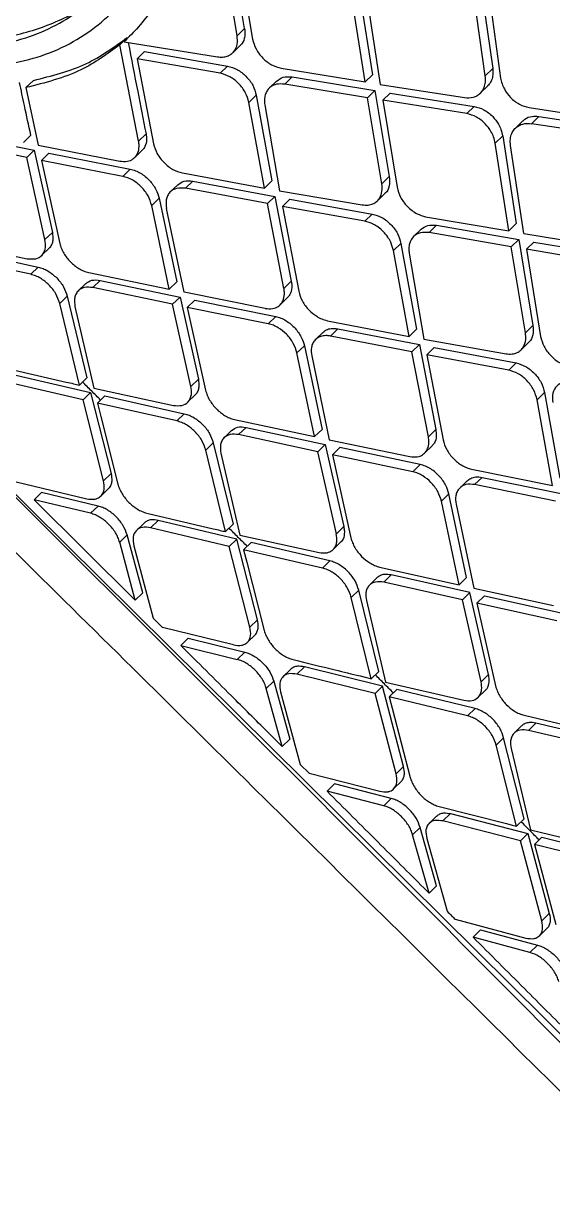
# Model space of a CAD drawing. Extents: x 525 to 613, y 487 to 635.
# Drawn here: x 600.233 to 601.145, y 577.558 to 579.574 of the extents above; entities that cross this region are included whole.
import ezdxf

# ---------------------------------------------------------------- set-up
doc = ezdxf.new("R2010")
doc.units = 0
doc.header["$MEASUREMENT"] = 0
doc.layers.add('1', color=4, linetype='Continuous')
doc.layers.add('STD TEST', color=3, linetype='Continuous')

# ---------------------------------------------------------------- blocks, each defined once
blk = doc.blocks.new('2023 VANGUARD')
at = {"layer": '1', "color": 3, "linetype": 'Continuous', "lineweight": 25}
for p, q in [((31.6416, -13.1381), (31.6166, -12.9902)), ((31.643, -12.9943), (31.668, -13.1439)), ((32.0604, -13.0416), (32.082, -13.1945)), ((31.851, -13.0545), (31.8747, -13.2053)), ((32.0692, -13.2071), (32.0476, -13.0542)), ((32.0743, -13.0579), (32.0957, -13.2111)), ((31.8619, -13.2178), (31.8382, -13.067)), ((31.8647, -13.071), (31.8882, -13.2221)), ((31.4394, -13.1536), (31.4522, -13.1411)), ((31.6416, -13.1381), (31.6543, -13.1257)), ((32.9196, -15.5734), (30.4812, -13.1583)), ((31.4717, -13.3197), (31.4394, -13.1536)), ((31.4469, -13.1485), (31.6076, -13.1746)), ((31.6339, -13.1675), (31.6467, -13.155)), ((31.4691, -13.1781), (31.4819, -13.1656)), ((31.4691, -13.1781), (31.4974, -13.3244)), ((31.6122, -13.2029), (31.4691, -13.1781)), ((31.4819, -13.1656), (31.625, -13.1904)), ((31.6122, -13.2029), (31.6249, -13.1904)), ((31.7175, -13.1943), (31.8619, -13.2178)), ((32.082, -13.1945), (32.0692, -13.2071)), ((31.2775, -13.2276), (31.2902, -13.2151)), ((31.7093, -13.2164), (31.6967, -13.2287)), ((31.7235, -13.2216), (31.7363, -13.2091)), ((31.8663, -13.2451), (31.7235, -13.2216)), ((31.7363, -13.2091), (31.8791, -13.2326)), ((31.8619, -13.2178), (31.8747, -13.2053)), ((31.8882, -13.2221), (32.0332, -13.2449)), ((31.2775, -13.2276), (31.2985, -13.327)), ((31.6745, -13.2408), (31.6618, -13.2532)), ((31.6745, -13.2408), (31.7015, -13.3884)), ((31.8663, -13.2451), (31.8791, -13.2327)), ((31.8791, -13.2326), (31.9037, -13.3809)), ((31.9053, -13.2369), (31.8926, -13.2494)), ((31.9053, -13.2369), (32.0502, -13.26)), ((32.0606, -13.2373), (32.0735, -13.2247)), ((31.6888, -13.4009), (31.6618, -13.2532)), ((31.6891, -13.2575), (31.7146, -13.4056)), ((31.891, -13.3934), (31.8663, -13.2451)), ((32.0374, -13.2725), (31.8926, -13.2494)), ((31.8926, -13.2494), (31.9172, -13.3993)), ((32.0374, -13.2725), (32.0502, -13.26)), ((32.1446, -13.2621), (32.2906, -13.2841)), ((32.1486, -13.2898), (32.1614, -13.2773)), ((32.1614, -13.2773), (32.3071, -13.2995)), ((32.1339, -13.285), (32.1211, -13.2975)), ((32.2943, -13.312), (32.1486, -13.2898)), ((31.2787, -13.3481), (31.1405, -13.32)), ((31.1533, -13.3075), (31.2915, -13.3355)), ((31.273, -13.322), (31.2858, -13.3095)), ((31.4844, -13.3072), (31.4717, -13.3197)), ((32.0864, -13.3234), (32.0992, -13.3109)), ((32.1098, -13.4746), (32.0864, -13.3234)), ((32.0992, -13.3109), (32.1225, -13.4621)), ((31.2915, -13.3355), (31.2787, -13.3481)), ((31.2915, -13.3355), (31.323, -13.4771)), ((31.2985, -13.327), (31.439, -13.3543)), ((31.3041, -13.3531), (31.3169, -13.3406)), ((31.3169, -13.3406), (31.4572, -13.3681)), ((31.465, -13.348), (31.4778, -13.3355)), ((32.1358, -13.479), (32.1127, -13.3276)), ((31.3102, -13.4896), (31.2787, -13.3481)), ((31.3041, -13.3531), (31.3357, -13.4962)), ((31.4444, -13.3806), (31.3041, -13.3531)), ((31.4444, -13.3806), (31.4572, -13.3681)), ((31.5471, -13.3747), (31.6888, -13.4009)), ((31.891, -13.3934), (31.9037, -13.3809)), ((31.539, -13.3951), (31.5263, -13.4075)), ((31.5523, -13.4012), (31.5651, -13.3887)), ((31.6938, -13.4276), (31.5523, -13.4012)), ((31.5651, -13.3887), (31.7066, -13.4151)), ((31.6888, -13.4009), (31.7015, -13.3884)), ((31.4942, -13.4308), (31.507, -13.4183)), ((31.507, -13.4183), (31.5374, -13.5626)), ((31.6938, -13.4276), (31.7065, -13.4151)), ((31.7066, -13.4151), (31.7349, -13.5614)), ((31.7146, -13.4056), (31.8571, -13.4296)), ((31.7196, -13.4323), (31.7323, -13.4198)), ((31.7323, -13.4198), (31.8745, -13.4455)), ((31.8833, -13.4228), (31.8961, -13.4102)), ((31.5246, -13.5751), (31.4942, -13.4308)), ((31.5499, -13.5802), (31.5197, -13.4358)), ((31.7221, -13.5739), (31.6938, -13.4276)), ((31.8618, -13.458), (31.7196, -13.4323)), ((31.7196, -13.4323), (31.7477, -13.5788)), ((31.8618, -13.458), (31.8745, -13.4455)), ((31.9664, -13.4501), (32.1098, -13.4746)), ((31.9723, -13.4775), (31.9851, -13.465)), ((31.9851, -13.465), (32.1269, -13.4895)), ((32.1098, -13.4746), (32.1225, -13.4621)), ((31.3102, -13.4896), (31.323, -13.4771)), ((31.9585, -13.4719), (31.9457, -13.4844)), ((32.1141, -13.502), (31.9723, -13.4775)), ((32.1358, -13.479), (32.2798, -13.5029)), ((31.1419, -13.4938), (31.2798, -13.5225)), ((31.3045, -13.517), (31.3173, -13.5045)), ((31.911, -13.5087), (31.9237, -13.4962)), ((31.9238, -13.4962), (31.9506, -13.6439)), ((32.1141, -13.502), (32.1269, -13.4895)), ((32.1386, -13.6504), (32.1141, -13.502)), ((32.1269, -13.4895), (32.1513, -13.6379)), ((32.1402, -13.5064), (32.1529, -13.4939)), ((32.1529, -13.4939), (32.2967, -13.518)), ((31.2857, -13.5495), (31.1481, -13.5193)), ((31.161, -13.5068), (31.2985, -13.537)), ((31.9378, -13.6565), (31.911, -13.5087)), ((31.9381, -13.5131), (31.9635, -13.6613)), ((32.1402, -13.5064), (32.1646, -13.6565)), ((32.2839, -13.5305), (32.1402, -13.5064)), ((31.2857, -13.5495), (31.2985, -13.537)), ((31.3804, -13.5654), (31.3677, -13.5779)), ((31.3856, -13.5463), (31.5246, -13.5751)), ((31.3928, -13.5724), (31.4056, -13.5599)), ((31.4056, -13.5599), (31.5431, -13.5886)), ((31.5246, -13.5751), (31.5374, -13.5626)), ((31.7349, -13.5614), (31.7221, -13.5739)), ((31.5303, -13.6012), (31.3928, -13.5724)), ((31.6897, -13.6083), (31.5499, -13.5802)), ((31.3485, -13.587), (31.3357, -13.5995)), ((31.3696, -13.7404), (31.3357, -13.5995)), ((31.3485, -13.587), (31.3825, -13.7278)), ((31.362, -13.6049), (31.3945, -13.746)), ((31.5303, -13.6012), (31.5431, -13.5886)), ((31.5619, -13.7427), (31.5303, -13.6012)), ((31.5431, -13.5886), (31.5747, -13.7301)), ((31.5556, -13.6064), (31.5684, -13.5938)), ((31.5684, -13.5938), (31.7079, -13.6221)), ((31.7155, -13.6022), (31.7283, -13.5897)), ((31.6951, -13.6346), (31.5556, -13.6064)), ((31.5556, -13.6064), (31.5872, -13.7494)), ((31.6951, -13.6346), (31.7079, -13.6221)), ((31.7971, -13.6294), (31.9378, -13.6565)), ((31.8023, -13.6559), (31.8151, -13.6434)), ((31.8151, -13.6434), (31.9556, -13.6707)), ((31.9378, -13.6565), (31.9506, -13.6439)), ((32.1386, -13.6504), (32.1513, -13.6379)), ((31.7892, -13.6495), (31.7765, -13.662)), ((31.9428, -13.6832), (31.8023, -13.6559)), ((31.9635, -13.6613), (32.105, -13.6864)), ((31.7446, -13.6851), (31.7574, -13.6726)), ((31.7751, -13.8293), (31.7446, -13.6851)), ((31.7574, -13.6726), (31.7879, -13.8168)), ((31.9428, -13.6832), (31.9556, -13.6707)), ((31.9711, -13.8295), (31.9428, -13.6832)), ((31.9556, -13.6707), (31.9839, -13.817)), ((31.9684, -13.6881), (31.9812, -13.6756)), ((31.9812, -13.6756), (32.1224, -13.7022)), ((32.1309, -13.6797), (32.1438, -13.6671)), ((31.77, -13.6902), (31.8002, -13.8347)), ((31.9684, -13.6881), (31.9965, -13.8347)), ((32.1096, -13.7147), (31.9684, -13.6881)), ((32.1096, -13.7147), (32.1223, -13.7023)), ((31.2332, -13.709), (31.3469, -13.7352)), ((31.2525, -13.7217), (31.3888, -13.7532)), ((31.3759, -13.7658), (31.2397, -13.7343)), ((31.3696, -13.7404), (31.3825, -13.7278)), ((31.3945, -13.746), (31.5316, -13.7754)), ((31.5619, -13.7427), (31.5747, -13.7301)), ((31.3759, -13.7658), (31.3888, -13.7532)), ((31.4113, -13.9053), (31.3759, -13.7658)), ((31.3888, -13.7532), (31.4241, -13.8927)), ((31.4007, -13.7715), (31.4136, -13.7589)), ((31.4136, -13.7589), (31.5504, -13.7898)), ((31.5562, -13.77), (31.569, -13.7575)), ((32.1712, -13.7533), (32.1585, -13.7658)), ((32.1853, -13.9136), (32.1585, -13.7658)), ((32.1712, -13.7533), (32.198, -13.9011)), ((31.4007, -13.7715), (31.4064, -13.7944)), ((31.5376, -13.8023), (31.4007, -13.7715)), ((31.4064, -13.7944), (31.4359, -13.9111)), ((31.5376, -13.8023), (31.5504, -13.7898)), ((31.6369, -13.7997), (31.7751, -13.8293)), ((31.6319, -13.8187), (31.6191, -13.8311)), ((31.6441, -13.8258), (31.6569, -13.8133)), ((31.7807, -13.8554), (31.6441, -13.8258)), ((31.6569, -13.8133), (31.7935, -13.8429)), ((31.7751, -13.8293), (31.7879, -13.8168)), ((31.9839, -13.817), (31.9711, -13.8295)), ((31.5874, -13.8525), (31.6002, -13.84)), ((31.6002, -13.84), (31.6344, -13.9805)), ((31.7807, -13.8554), (31.7935, -13.8429)), ((31.7935, -13.8429), (31.8253, -13.9842)), ((31.8002, -13.8347), (31.939, -13.8636)), ((31.8058, -13.8608), (31.8186, -13.8482)), ((31.9572, -13.8774), (31.8186, -13.8482)), ((31.9646, -13.8577), (31.9774, -13.8452)), ((31.6216, -13.9931), (31.5874, -13.8525)), ((31.6135, -13.858), (31.6463, -13.9989)), ((31.8125, -13.9967), (31.7807, -13.8554)), ((31.8058, -13.8608), (31.8377, -14.0037)), ((31.9444, -13.89), (31.8058, -13.8608)), ((31.9444, -13.89), (31.9572, -13.8775)), ((32.0456, -13.8855), (32.1853, -13.9136)), ((31.2604, -13.9071), (31.3822, -13.9364)), ((31.4113, -13.9053), (31.4241, -13.8927)), ((32.038, -13.9054), (32.0252, -13.9179)), ((32.0508, -13.912), (32.0636, -13.8995)), ((32.0636, -13.8995), (32.203, -13.9278)), ((31.2916, -13.938), (31.3045, -13.9254)), ((31.4018, -13.9489), (31.3045, -13.9254)), ((31.4065, -13.9318), (31.4194, -13.9192)), ((32.0064, -13.9282), (31.9936, -13.9407)), ((32.0371, -14.0722), (32.0064, -13.9282)), ((32.1903, -13.9404), (32.0508, -13.912)), ((31.2916, -13.938), (31.4658, -14.1111)), ((31.3889, -13.9615), (31.2916, -13.938)), ((31.3889, -13.9615), (31.4018, -13.9489)), ((32.0243, -14.0848), (31.9936, -13.9407)), ((32.0188, -13.946), (32.0492, -14.0903)), ((31.4859, -13.9611), (31.6004, -13.9881)), ((31.481, -13.9783), (31.4681, -13.9909)), ((31.4924, -13.9863), (31.5053, -13.9737)), ((31.6279, -14.0185), (31.4924, -13.9863)), ((31.6408, -14.0059), (31.5053, -13.9737)), ((31.6216, -13.9931), (31.6344, -13.9805)), ((31.8125, -13.9967), (31.8253, -13.9842)), ((31.439, -14.0114), (31.4519, -13.9987)), ((31.4787, -14.0985), (31.4519, -13.9987)), ((31.6279, -14.0185), (31.6408, -14.0059)), ((31.6765, -14.145), (31.6408, -14.0059)), ((31.6463, -13.9989), (31.7826, -14.0291)), ((31.4658, -14.1111), (31.439, -14.0114)), ((31.4635, -14.0173), (31.497, -14.1422)), ((31.6636, -14.1576), (31.6279, -14.0185)), ((31.6526, -14.0243), (31.6655, -14.0117)), ((31.6526, -14.0243), (31.658, -14.0458)), ((31.7886, -14.056), (31.6526, -14.0243)), ((31.8014, -14.0435), (31.6655, -14.0117)), ((31.8069, -14.024), (31.8198, -14.0114)), ((31.658, -14.0458), (31.6881, -14.1636)), ((31.7886, -14.056), (31.8014, -14.0435)), ((31.8871, -14.0542), (32.0243, -14.0848)), ((31.8944, -14.0803), (31.9072, -14.0677)), ((32.0428, -14.0983), (31.9072, -14.0677)), ((31.8824, -14.0728), (31.8696, -14.0854)), ((32.03, -14.1108), (31.8944, -14.0803)), ((32.0243, -14.0848), (32.0371, -14.0722)), ((31.4787, -14.0985), (31.4658, -14.1111)), ((31.8511, -14.0938), (31.8382, -14.1064)), ((31.8728, -14.2466), (31.8382, -14.1064)), ((31.8857, -14.234), (31.8511, -14.0938)), ((32.0428, -14.0983), (32.03, -14.1108)), ((32.0748, -14.2393), (32.0428, -14.0983)), ((32.0492, -14.0903), (32.1869, -14.1204)), ((32.0549, -14.1164), (32.0677, -14.1038)), ((32.0677, -14.1038), (32.2051, -14.1341)), ((31.8642, -14.112), (31.8973, -14.2526)), ((32.062, -14.2519), (32.03, -14.1108)), ((32.1923, -14.1467), (32.0549, -14.1164)), ((32.0549, -14.1164), (32.087, -14.259)), ((31.5131, -14.1582), (31.497, -14.1422)), ((31.6765, -14.145), (31.6636, -14.1576)), ((31.635, -14.1884), (31.5131, -14.1582)), ((31.5442, -14.1892), (31.5571, -14.1765)), ((31.5442, -14.1892), (31.6417, -14.2134)), ((31.5571, -14.1765), (31.6546, -14.2008)), ((31.6591, -14.1839), (31.672, -14.1713)), ((31.6417, -14.2134), (31.6546, -14.2008)), ((31.7334, -14.2306), (31.7205, -14.2432)), ((31.7446, -14.2388), (31.7575, -14.2262)), ((31.8921, -14.2593), (31.7575, -14.2262)), ((31.7046, -14.2507), (31.6917, -14.2633)), ((31.7046, -14.2507), (31.7321, -14.3509)), ((31.8792, -14.2719), (31.7446, -14.2388)), ((31.8728, -14.2466), (31.8856, -14.234)), ((32.062, -14.2519), (32.0748, -14.2393)), ((31.7192, -14.3635), (31.6917, -14.2633)), ((31.7161, -14.2694), (31.7504, -14.3947)), ((31.8792, -14.2719), (31.8921, -14.2593)), ((31.9284, -14.3979), (31.8921, -14.2593)), ((31.8973, -14.2526), (32.0325, -14.2838)), ((31.9037, -14.2779), (31.9166, -14.2653)), ((32.0515, -14.2981), (31.9166, -14.2653)), ((32.0566, -14.2789), (32.0695, -14.2663)), ((31.9154, -14.4105), (31.8792, -14.2719)), ((31.9037, -14.2779), (31.9087, -14.2976)), ((32.0386, -14.3107), (31.9037, -14.2779)), ((31.9087, -14.2976), (31.9397, -14.4167)), ((32.0386, -14.3107), (32.0515, -14.2981)), ((32.1362, -14.3097), (32.2722, -14.3415)), ((32.1319, -14.328), (32.119, -14.3406)), ((32.1435, -14.3358), (32.1564, -14.3232)), ((31.7321, -14.3509), (31.7192, -14.3635)), ((32.0881, -14.3612), (32.1009, -14.3486)), ((32.1361, -14.4883), (32.1009, -14.3486)), ((32.2779, -14.3675), (32.1435, -14.3358)), ((32.1232, -14.5009), (32.0881, -14.3612)), ((32.1138, -14.3671), (32.1474, -14.5071)), ((31.7504, -14.3947), (31.7654, -14.4096)), ((31.7654, -14.4096), (31.8873, -14.4408)), ((31.9154, -14.4105), (31.9284, -14.3979)), ((31.7964, -14.4406), (31.8094, -14.428)), ((31.907, -14.4531), (31.8094, -14.428)), ((31.9111, -14.4366), (31.924, -14.424)), ((31.8941, -14.4657), (31.7964, -14.4406)), ((31.8941, -14.4657), (31.907, -14.4531)), ((31.9895, -14.4669), (32.1057, -14.4965)), ((31.9854, -14.4834), (31.9724, -14.4961)), ((31.9962, -14.4919), (32.0091, -14.4793)), ((32.1297, -14.5261), (31.9962, -14.4919)), ((32.0092, -14.4793), (32.1426, -14.5135)), ((32.1232, -14.5009), (32.1361, -14.4883)), ((31.944, -14.5157), (31.957, -14.5031)), ((31.9853, -14.6037), (31.957, -14.5031)), ((32.1474, -14.5071), (32.2815, -14.5396)), ((31.9723, -14.6164), (31.944, -14.5157)), ((31.9682, -14.522), (32.0035, -14.6475)), ((32.1297, -14.5261), (32.1426, -14.5135)), ((32.1667, -14.664), (32.1297, -14.5261)), ((32.1426, -14.5135), (32.1796, -14.6513)), ((32.154, -14.5323), (32.1669, -14.5197)), ((32.154, -14.5323), (32.1586, -14.55)), ((32.2877, -14.5663), (32.154, -14.5323)), ((32.1669, -14.5197), (32.3006, -14.5536)), ((32.1586, -14.55), (32.1908, -14.6704)), ((31.9853, -14.6037), (31.9723, -14.6164)), ((32.1667, -14.664), (32.1796, -14.6513)), ((32.0172, -14.6613), (32.1391, -14.6937)), ((32.0612, -14.6796), (32.0482, -14.6923)), ((32.146, -14.7185), (32.0482, -14.6923)), ((32.0612, -14.6796), (32.159, -14.7058)), ((32.1626, -14.6898), (32.1756, -14.6771)), ((32.146, -14.7185), (32.159, -14.7058))]:
    blk.add_line(p, q, dxfattribs=at)
at = {"layer": '1', "color": 3, "linetype": 'Continuous', "lineweight": 25, "flags": 128}
for points in [[(31.8533, -14.2419), (31.8642, -14.2445), (31.8728, -14.2466)], [(32.1057, -14.4965), (32.1155, -14.499), (32.1232, -14.5009)]]:
    blk.add_lwpolyline(points, dxfattribs=at)
at = {"layer": '1', "color": 3, "linetype": 'Continuous', "lineweight": 25}
for points, knots in [([(26.8663, -9.7116), (26.937, -9.7812), (27.0812, -9.923), (27.2872, -10.1253), (27.4722, -10.3069), (27.6216, -10.4534), (27.7474, -10.5767), (27.8647, -10.6918), (27.9896, -10.8141), (28.1434, -10.965), (28.3305, -11.1483), (28.5539, -11.3673), (28.7978, -11.6064), (29.1727, -11.974), (29.664, -12.4562), (30.258, -13.0407), (30.9241, -13.6973), (31.6654, -14.4298), (32.3021, -15.0605), (32.756, -15.5099), (33.0391, -15.7902), (33.347, -16.0949), (33.6662, -16.4106), (33.8829, -16.6245), (33.9883, -16.7285)], [0, 0, 0, 0, 0.029767, 0.060688, 0.086611, 0.107534, 0.123455, 0.139475, 0.15683, 0.175896, 0.204115, 0.235405, 0.26976, 0.306593, 0.392938, 0.476282, 0.556631, 0.673578, 0.789035, 0.825555, 0.865273, 0.90861, 0.955567, 1, 1, 1, 1]), ([(33.089, -17.8555), (32.8469, -17.5345), (32.3652, -16.8957), (31.5863, -15.9847), (30.7889, -15.0999), (29.9669, -14.2414), (29.1318, -13.4082), (28.2861, -12.5963), (27.4201, -11.8141), (26.5231, -11.0565), (25.896, -10.586), (25.5807, -10.3493)], [0, 0, 0, 0, 0.113392, 0.225638, 0.337341, 0.448782, 0.560233, 0.669481, 0.778832, 0.888788, 1, 1, 1, 1]), ([(32.6165, -18.3278), (32.528, -18.1961), (32.3492, -17.9299), (32.0677, -17.5326), (31.7728, -17.1325), (31.4636, -16.7304), (31.1491, -16.3383), (30.7744, -15.8893), (30.3282, -15.3796), (29.7887, -14.7964), (29.285, -14.2806), (28.8367, -13.84), (28.4614, -13.4835), (28.0918, -13.1442), (27.7284, -12.8222), (27.3605, -12.5075), (26.9058, -12.1331), (26.3605, -11.7073), (25.7337, -11.2469), (25.3112, -10.9616), (25.103, -10.821)], [0, 0, 0, 0, 0.0447089, 0.0903487, 0.1369096, 0.1843794, 0.2327447, 0.2779544, 0.3484175, 0.4226792, 0.500679, 0.5505248, 0.5989031, 0.6457948, 0.691185, 0.7350623, 0.7815627, 0.8564232, 0.9292521, 1, 1, 1, 1]), ([(30.9371, -13.1323), (30.89, -13.1071), (30.7959, -13.0566), (30.666, -12.9443), (30.5554, -12.8147), (30.4723, -12.6728), (30.4231, -12.5286), (30.4121, -12.391), (30.4406, -12.2688), (30.5069, -12.1692), (30.6071, -12.0989), (30.7346, -12.0629), (30.8797, -12.0645), (31.0314, -12.1047), (31.1784, -12.1813), (31.3102, -12.2898), (31.4179, -12.4227), (31.4941, -12.571), (31.5346, -12.7238), (31.5374, -12.8699), (31.5028, -12.9985), (31.434, -13.1002), (31.336, -13.1682), (31.2153, -13.197), (31.0795, -13.1885), (30.9845, -13.151), (30.9371, -13.1323)], [0, 0, 0, 0, 0.041607, 0.083241, 0.124868, 0.166463, 0.208051, 0.249701, 0.291426, 0.333201, 0.37497, 0.4167, 0.458391, 0.500024, 0.541607, 0.583193, 0.624799, 0.666416, 0.708056, 0.749714, 0.791382, 0.833124, 0.874939, 0.916728, 0.958401, 1, 1, 1, 1]), ([(30.9387, -13.1022), (30.8945, -13.0786), (30.8059, -13.0314), (30.6839, -12.926), (30.5802, -12.8042), (30.5024, -12.6709), (30.4565, -12.5353), (30.4465, -12.406), (30.4735, -12.2911), (30.5358, -12.1975), (30.6298, -12.1316), (30.7492, -12.0979), (30.8852, -12.0997), (31.0273, -12.1377), (31.1651, -12.2097), (31.2887, -12.3116), (31.3898, -12.4362), (31.4615, -12.5753), (31.4997, -12.7184), (31.5026, -12.8553), (31.4703, -12.9758), (31.4058, -13.0712), (31.3137, -13.1352), (31.2003, -13.1624), (31.0725, -13.1547), (30.9833, -13.1197), (30.9387, -13.1022)], [0, 0, 0, 0, 0.04161, 0.083271, 0.124923, 0.166513, 0.208078, 0.24971, 0.291446, 0.33324, 0.375013, 0.41673, 0.458406, 0.500035, 0.541625, 0.583217, 0.624828, 0.666452, 0.708096, 0.749746, 0.791398, 0.83314, 0.874969, 0.916762, 0.958421, 1, 1, 1, 1]), ([(31.5533, -12.9803), (31.5423, -13.0089), (31.521, -13.0641), (31.4853, -13.1064), (31.468, -13.1267)], [0, 0, 0, 0, 0.518726, 1, 1, 1, 1]), ([(31.6543, -13.1257), (31.6496, -13.0981), (31.6412, -13.0489), (31.633, -12.9994), (31.6294, -12.9777)], [0, 0, 0, 0, 0.56, 1, 1, 1, 1]), ([(30.9524, -13.089), (30.9859, -13.1028), (31.0529, -13.1303), (31.1511, -13.1467), (31.2433, -13.1438), (31.325, -13.1187), (31.3796, -13.0896), (31.4015, -13.0642), (31.4051, -13.06)], [0, 0, 0, 0, 0.192746, 0.385519, 0.577624, 0.769673, 0.961658, 1, 1, 1, 1]), ([(31.2902, -13.2151), (31.3216, -13.2074), (31.3815, -13.1925), (31.4293, -13.1577), (31.4522, -13.1411)], [0, 0, 0, 0, 0.522685, 1, 1, 1, 1]), ([(31.468, -13.1267), (31.4641, -13.1308), (31.457, -13.1381), (31.45, -13.1453), (31.4469, -13.1485)], [0, 0, 0, 0, 0.56, 1, 1, 1, 1]), ([(31.6076, -13.1746), (31.6106, -13.1749), (31.6165, -13.1754), (31.6244, -13.1737), (31.631, -13.1703), (31.6377, -13.164), (31.6426, -13.1535), (31.6419, -13.1431), (31.6416, -13.1381)], [0, 0, 0, 0, 0.140932, 0.277376, 0.409332, 0.536804, 0.777239, 1, 1, 1, 1]), ([(31.6543, -13.1257), (31.6547, -13.1288), (31.6554, -13.1349), (31.6535, -13.1448), (31.6508, -13.1522), (31.6468, -13.1546), (31.6465, -13.1548)], [0, 0, 0, 0, 0.271097, 0.521788, 0.960157, 1, 1, 1, 1]), ([(33.9893, -16.6933), (33.9889, -16.6929), (33.9856, -16.6895), (33.9746, -16.6784), (33.9354, -16.6386), (33.7891, -16.4902), (33.2206, -15.9119), (32.0987, -14.7662), (31.072, -13.7471), (30.4807, -13.1602)], [0, 0, 0, 0, 0.000353, 0.002828, 0.009436, 0.033986, 0.128384, 0.498019, 1, 1, 1, 1]), ([(31.4394, -13.1536), (31.4179, -13.1693), (31.3703, -13.2042), (31.3103, -13.2193), (31.2775, -13.2276)], [0, 0, 0, 0, 0.452196, 1, 1, 1, 1]), ([(31.4538, -13.1497), (31.4592, -13.1779), (31.4693, -13.2305), (31.4796, -13.2829), (31.4844, -13.3072)], [0, 0, 0, 0, 0.53606, 1, 1, 1, 1]), ([(32.082, -13.1945), (32.0823, -13.1982), (32.0828, -13.2054), (32.0804, -13.2146), (32.0772, -13.221), (32.0742, -13.2237), (32.0733, -13.2245)], [0, 0, 0, 0, 0.31095, 0.602116, 0.873487, 1, 1, 1, 1]), ([(31.2858, -13.3095), (31.2822, -13.2926), (31.2757, -13.2624), (31.2692, -13.232), (31.2664, -13.2187)], [0, 0, 0, 0, 0.56, 1, 1, 1, 1]), ([(31.7235, -13.2216), (31.7187, -13.2213), (31.7087, -13.2207), (31.6987, -13.2261), (31.6927, -13.2332), (31.6896, -13.2401), (31.6881, -13.2483), (31.6888, -13.2544), (31.6891, -13.2575)], [0, 0, 0, 0, 0.22373, 0.464508, 0.591907, 0.723622, 0.859653, 1, 1, 1, 1]), ([(31.7095, -13.2165), (31.713, -13.2138), (31.7202, -13.2082), (31.7308, -13.2088), (31.7363, -13.2091)], [0, 0, 0, 0, 0.4854433, 1, 1, 1, 1]), ([(32.0332, -13.2449), (32.0386, -13.2452), (32.0466, -13.2455), (32.0557, -13.2415), (32.0625, -13.2361), (32.0674, -13.2282), (32.07, -13.218), (32.0695, -13.2109), (32.0692, -13.2071)], [0, 0, 0, 0, 0.241732, 0.368836, 0.49975, 0.692637, 0.832109, 1, 1, 1, 1]), ([(32.0957, -13.2111), (32.0963, -13.2144), (32.0976, -13.2207), (32.1029, -13.2323), (32.1105, -13.2429), (32.12, -13.2513), (32.1307, -13.2584), (32.1391, -13.2606), (32.1446, -13.2621)], [0, 0, 0, 0, 0.140251, 0.27051, 0.50011, 0.62976, 0.756466, 1, 1, 1, 1]), ([(32.0502, -13.26), (32.0557, -13.2615), (32.067, -13.2645), (32.0818, -13.2763), (32.0913, -13.2889), (32.0969, -13.3004), (32.0984, -13.3073), (32.0992, -13.3109)], [0, 0, 0, 0, 0.245117, 0.498384, 0.707508, 0.843414, 1, 1, 1, 1]), ([(32.0864, -13.3234), (32.0856, -13.3198), (32.0841, -13.3129), (32.0785, -13.3014), (32.0691, -13.2888), (32.0542, -13.2771), (32.043, -13.274), (32.0374, -13.2725)], [0, 0, 0, 0, 0.157095, 0.293095, 0.500995, 0.753112, 1, 1, 1, 1]), ([(32.1341, -13.2852), (32.1352, -13.2841), (32.1394, -13.2799), (32.1487, -13.2765), (32.1575, -13.277), (32.1614, -13.2773)], [0, 0, 0, 0, 0.169641, 0.635713, 1, 1, 1, 1]), ([(32.1127, -13.3276), (32.1124, -13.3238), (32.1118, -13.3163), (32.1144, -13.3069), (32.1187, -13.2996), (32.1258, -13.2931), (32.1359, -13.2889), (32.1447, -13.2895), (32.1486, -13.2898)], [0, 0, 0, 0, 0.168114, 0.323976, 0.467574, 0.598897, 0.823806, 1, 1, 1, 1]), ([(31.439, -13.3543), (31.4436, -13.3547), (31.4522, -13.3555), (31.4619, -13.3513), (31.4681, -13.3451), (31.472, -13.3368), (31.4728, -13.3288), (31.4721, -13.3225), (31.4718, -13.3204), (31.4717, -13.3197)], [0, 0, 0, 0, 0.216281, 0.406631, 0.570972, 0.709235, 0.906727, 0.966469, 1, 1, 1, 1]), ([(31.4844, -13.3072), (31.4849, -13.3105), (31.486, -13.3187), (31.4833, -13.328), (31.48, -13.3338), (31.4779, -13.3353), (31.4777, -13.3354)], [0, 0, 0, 0, 0.297692, 0.718482, 0.97611, 1, 1, 1, 1]), ([(31.4974, -13.3244), (31.4991, -13.3302), (31.5026, -13.3416), (31.515, -13.3575), (31.5306, -13.3698), (31.5416, -13.3731), (31.5471, -13.3747)], [0, 0, 0, 0, 0.252896, 0.500175, 0.752593, 1, 1, 1, 1]), ([(31.4942, -13.4308), (31.4925, -13.4253), (31.489, -13.4139), (31.4768, -13.3982), (31.464, -13.3882), (31.453, -13.3828), (31.4473, -13.3813), (31.4444, -13.3806)], [0, 0, 0, 0, 0.246097, 0.49954, 0.737969, 0.866164, 1, 1, 1, 1]), ([(31.4572, -13.3681), (31.4602, -13.3689), (31.4662, -13.3704), (31.475, -13.3749), (31.4832, -13.3807), (31.4927, -13.3896), (31.5022, -13.4026), (31.5054, -13.4132), (31.507, -13.4183)], [0, 0, 0, 0, 0.138202, 0.27269, 0.403472, 0.530553, 0.772538, 1, 1, 1, 1]), ([(31.9037, -13.3809), (31.904, -13.3864), (31.9045, -13.3974), (31.9005, -13.4075), (31.8962, -13.4099), (31.896, -13.41)], [0, 0, 0, 0, 0.48915, 0.972525, 1, 1, 1, 1]), ([(31.5523, -13.4012), (31.547, -13.4008), (31.5365, -13.4001), (31.5265, -13.4062), (31.5213, -13.4139), (31.5184, -13.4229), (31.5192, -13.4308), (31.5197, -13.4358)], [0, 0, 0, 0, 0.249621, 0.499002, 0.639247, 0.769655, 1, 1, 1, 1]), ([(31.5391, -13.3953), (31.5425, -13.3927), (31.5493, -13.3874), (31.5597, -13.3882), (31.5651, -13.3887)], [0, 0, 0, 0, 0.482371, 1, 1, 1, 1]), ([(31.8571, -13.4296), (31.8605, -13.43), (31.8671, -13.4306), (31.8755, -13.4283), (31.8821, -13.4244), (31.8881, -13.4175), (31.892, -13.4073), (31.8913, -13.3977), (31.891, -13.3934)], [0, 0, 0, 0, 0.158522, 0.307519, 0.446988, 0.576929, 0.807295, 1, 1, 1, 1]), ([(31.9172, -13.3993), (31.9188, -13.4051), (31.922, -13.4167), (31.9325, -13.4307), (31.9427, -13.4397), (31.9535, -13.4466), (31.9614, -13.4487), (31.9664, -13.4501)], [0, 0, 0, 0, 0.249713, 0.499421, 0.644539, 0.776493, 1, 1, 1, 1]), ([(31.911, -13.5087), (31.9097, -13.5039), (31.9076, -13.4959), (31.9011, -13.4847), (31.8937, -13.4757), (31.8849, -13.4681), (31.8742, -13.4613), (31.8665, -13.4592), (31.8618, -13.4579)], [0, 0, 0, 0, 0.208799, 0.344289, 0.50023, 0.652846, 0.787153, 1, 1, 1, 1]), ([(31.9585, -13.4719), (31.9622, -13.4692), (31.9694, -13.4638), (31.9799, -13.4646), (31.9851, -13.465)], [0, 0, 0, 0, 0.504579, 1, 1, 1, 1]), ([(31.323, -13.4771), (31.3237, -13.4819), (31.3247, -13.4895), (31.322, -13.498), (31.3197, -13.5027), (31.3175, -13.5041), (31.3172, -13.5043)], [0, 0, 0, 0, 0.436503, 0.687306, 0.959238, 1, 1, 1, 1]), ([(31.9723, -13.4775), (31.9672, -13.4772), (31.9568, -13.4765), (31.9446, -13.4837), (31.9388, -13.4941), (31.9372, -13.5045), (31.9378, -13.5103), (31.9381, -13.5131)], [0, 0, 0, 0, 0.241665, 0.488652, 0.740985, 0.86981, 1, 1, 1, 1]), ([(31.2798, -13.5225), (31.2848, -13.523), (31.295, -13.5239), (31.3045, -13.5181), (31.3093, -13.5107), (31.3119, -13.502), (31.3109, -13.4944), (31.3102, -13.4896)], [0, 0, 0, 0, 0.249571, 0.499029, 0.642126, 0.773468, 1, 1, 1, 1]), ([(31.3357, -13.4962), (31.3365, -13.4991), (31.3381, -13.5047), (31.3438, -13.5159), (31.3536, -13.5286), (31.3662, -13.5384), (31.3771, -13.544), (31.3827, -13.5455), (31.3856, -13.5463)], [0, 0, 0, 0, 0.13016, 0.257087, 0.500234, 0.736703, 0.865118, 1, 1, 1, 1]), ([(31.2985, -13.537), (31.3013, -13.5377), (31.3068, -13.5392), (31.3179, -13.5449), (31.3309, -13.5551), (31.3431, -13.5708), (31.3467, -13.5816), (31.3485, -13.587)], [0, 0, 0, 0, 0.130104, 0.258805, 0.510885, 0.757849, 1, 1, 1, 1]), ([(31.3357, -13.5995), (31.3338, -13.5939), (31.33, -13.5829), (31.3176, -13.5673), (31.3049, -13.5573), (31.294, -13.5518), (31.2885, -13.5503), (31.2857, -13.5495)], [0, 0, 0, 0, 0.252083, 0.499664, 0.741628, 0.868885, 1, 1, 1, 1]), ([(31.3805, -13.5656), (31.3838, -13.5632), (31.3904, -13.5582), (31.4004, -13.5593), (31.4056, -13.5599)], [0, 0, 0, 0, 0.485476, 1, 1, 1, 1]), ([(31.7349, -13.5614), (31.7354, -13.5651), (31.7364, -13.5737), (31.7337, -13.5834), (31.7297, -13.588), (31.7283, -13.5896)], [0, 0, 0, 0, 0.329005, 0.760229, 1, 1, 1, 1]), ([(31.3928, -13.5724), (31.3877, -13.5719), (31.3807, -13.5712), (31.3725, -13.5741), (31.367, -13.5779), (31.3629, -13.5842), (31.3604, -13.5929), (31.3613, -13.6003), (31.362, -13.6049)], [0, 0, 0, 0, 0.249179, 0.338382, 0.499401, 0.649363, 0.782923, 1, 1, 1, 1]), ([(31.6897, -13.6083), (31.6942, -13.6087), (31.7026, -13.6096), (31.7123, -13.6055), (31.7184, -13.5996), (31.7223, -13.5914), (31.7232, -13.5834), (31.7226, -13.5769), (31.7223, -13.5747), (31.7221, -13.5739)], [0, 0, 0, 0, 0.213557, 0.401949, 0.565105, 0.702961, 0.90198, 0.963686, 1, 1, 1, 1]), ([(31.7477, -13.5788), (31.7494, -13.5845), (31.7528, -13.5959), (31.7646, -13.6113), (31.7767, -13.6211), (31.7877, -13.6269), (31.7938, -13.6285), (31.7971, -13.6294)], [0, 0, 0, 0, 0.249871, 0.499496, 0.7164, 0.849971, 1, 1, 1, 1]), ([(31.7079, -13.6221), (31.7109, -13.6229), (31.7169, -13.6245), (31.7259, -13.6292), (31.7341, -13.6351), (31.7435, -13.6442), (31.7528, -13.6571), (31.7559, -13.6675), (31.7574, -13.6726)], [0, 0, 0, 0, 0.141132, 0.277708, 0.409735, 0.537221, 0.777522, 1, 1, 1, 1]), ([(31.7446, -13.6851), (31.7429, -13.6795), (31.7403, -13.6711), (31.7332, -13.6602), (31.7248, -13.6505), (31.7147, -13.6425), (31.7038, -13.6369), (31.698, -13.6354), (31.6951, -13.6346)], [0, 0, 0, 0, 0.245058, 0.371533, 0.500277, 0.735203, 0.863992, 1, 1, 1, 1]), ([(31.7893, -13.6496), (31.7911, -13.6481), (31.7951, -13.6447), (31.8039, -13.6422), (31.8112, -13.643), (31.8151, -13.6434)], [0, 0, 0, 0, 0.2768487, 0.6213962, 1, 1, 1, 1]), ([(32.1513, -13.6379), (32.1516, -13.6433), (32.1521, -13.654), (32.1483, -13.6641), (32.144, -13.6666), (32.1436, -13.6668)], [0, 0, 0, 0, 0.470846, 0.948073, 1, 1, 1, 1]), ([(31.8023, -13.6559), (31.8004, -13.6556), (31.7951, -13.6548), (31.7853, -13.6558), (31.7767, -13.6607), (31.7716, -13.6683), (31.7686, -13.6772), (31.7694, -13.6851), (31.77, -13.6902)], [0, 0, 0, 0, 0.090752, 0.250399, 0.4995, 0.63702, 0.766441, 1, 1, 1, 1]), ([(32.105, -13.6864), (32.1086, -13.6868), (32.1154, -13.6874), (32.124, -13.6849), (32.1306, -13.6806), (32.1362, -13.6735), (32.1396, -13.6635), (32.1389, -13.6544), (32.1386, -13.6504)], [0, 0, 0, 0, 0.168715, 0.324986, 0.468809, 0.600179, 0.824707, 1, 1, 1, 1]), ([(31.3469, -13.7352), (31.3512, -13.7361), (31.3587, -13.7379), (31.3663, -13.7396), (31.3696, -13.7404)], [0, 0, 0, 0, 0.56, 1, 1, 1, 1]), ([(31.4061, -13.7662), (31.401, -13.7611), (31.3906, -13.7507), (31.3803, -13.7404), (31.375, -13.7351)], [0, 0, 0, 0, 0.492349, 1, 1, 1, 1]), ([(31.5316, -13.7754), (31.5367, -13.7759), (31.5468, -13.7768), (31.5562, -13.7711), (31.5609, -13.7638), (31.5635, -13.7551), (31.5625, -13.7475), (31.5619, -13.7427)], [0, 0, 0, 0, 0.24947, 0.498908, 0.640759, 0.771706, 1, 1, 1, 1]), ([(31.5747, -13.7301), (31.5753, -13.735), (31.5764, -13.7427), (31.5736, -13.7511), (31.5715, -13.7557), (31.5692, -13.7571), (31.5689, -13.7573)], [0, 0, 0, 0, 0.439718, 0.690021, 0.960048, 1, 1, 1, 1]), ([(32.2193, -13.7351), (32.2139, -13.7348), (32.2034, -13.7341), (32.1916, -13.7415), (32.1845, -13.7538), (32.1851, -13.7649), (32.1854, -13.7705)], [0, 0, 0, 0, 0.256138, 0.499736, 0.746349, 1, 1, 1, 1]), ([(31.5872, -13.7494), (31.588, -13.7523), (31.5896, -13.7579), (31.5952, -13.769), (31.605, -13.7818), (31.6176, -13.7917), (31.6284, -13.7974), (31.634, -13.7989), (31.6369, -13.7997)], [0, 0, 0, 0, 0.129482, 0.256198, 0.500349, 0.735868, 0.864475, 1, 1, 1, 1]), ([(31.5874, -13.8525), (31.5855, -13.8469), (31.5817, -13.8359), (31.5693, -13.8202), (31.5567, -13.8102), (31.5459, -13.8047), (31.5404, -13.8031), (31.5376, -13.8023)], [0, 0, 0, 0, 0.251581, 0.499794, 0.740616, 0.868107, 1, 1, 1, 1]), ([(31.5504, -13.7898), (31.5532, -13.7906), (31.5588, -13.7921), (31.5699, -13.7978), (31.5828, -13.8081), (31.5949, -13.8239), (31.5985, -13.8347), (31.6002, -13.84)], [0, 0, 0, 0, 0.131496, 0.26118, 0.514007, 0.760164, 1, 1, 1, 1]), ([(31.6441, -13.8258), (31.639, -13.8253), (31.6289, -13.8243), (31.6193, -13.8299), (31.6144, -13.8373), (31.6119, -13.8459), (31.6129, -13.8534), (31.6135, -13.858)], [0, 0, 0, 0, 0.249364, 0.49876, 0.646383, 0.779273, 1, 1, 1, 1]), ([(31.632, -13.8188), (31.6352, -13.8164), (31.6417, -13.8115), (31.6518, -13.8127), (31.6569, -13.8133)], [0, 0, 0, 0, 0.485474, 1, 1, 1, 1]), ([(31.9839, -13.817), (31.9844, -13.8208), (31.9855, -13.8295), (31.9827, -13.8392), (31.9787, -13.8436), (31.9774, -13.8451)], [0, 0, 0, 0, 0.337281, 0.771303, 1, 1, 1, 1]), ([(31.939, -13.8637), (31.9435, -13.8641), (31.9518, -13.865), (31.9613, -13.8611), (31.9674, -13.8552), (31.9713, -13.8471), (31.9722, -13.8391), (31.9716, -13.8327), (31.9713, -13.8304), (31.9711, -13.8295)], [0, 0, 0, 0, 0.212549, 0.400214, 0.562924, 0.700621, 0.90019, 0.962626, 1, 1, 1, 1]), ([(31.9965, -13.8347), (31.9982, -13.8403), (32.0016, -13.8518), (32.0137, -13.8676), (32.0262, -13.8777), (32.0371, -13.8832), (32.0427, -13.8847), (32.0456, -13.8855)], [0, 0, 0, 0, 0.24934, 0.499683, 0.738223, 0.866337, 1, 1, 1, 1]), ([(32.0064, -13.9282), (32.005, -13.9232), (32.0019, -13.9128), (31.9928, -13.8999), (31.9834, -13.8908), (31.9752, -13.8847), (31.9663, -13.8799), (31.9603, -13.8783), (31.9572, -13.8774)], [0, 0, 0, 0, 0.220169, 0.459673, 0.587341, 0.719944, 0.857494, 1, 1, 1, 1]), ([(31.3822, -13.9364), (31.3873, -13.937), (31.394, -13.9379), (31.402, -13.9353), (31.4085, -13.9308), (31.4136, -13.9208), (31.412, -13.9105), (31.4113, -13.9053)], [0, 0, 0, 0, 0.249572, 0.335071, 0.500381, 0.750288, 1, 1, 1, 1]), ([(31.4241, -13.8927), (31.4249, -13.8973), (31.4262, -13.9047), (31.4238, -13.913), (31.4216, -13.9175), (31.4195, -13.919), (31.4193, -13.9191)], [0, 0, 0, 0, 0.426376, 0.685912, 0.975808, 1, 1, 1, 1]), ([(31.9937, -13.9407), (31.992, -13.9351), (31.9894, -13.9267), (31.9823, -13.9158), (31.974, -13.9061), (31.9639, -13.898), (31.9531, -13.8923), (31.9474, -13.8908), (31.9444, -13.89)], [0, 0, 0, 0, 0.24474, 0.371321, 0.500359, 0.732779, 0.86216, 1, 1, 1, 1]), ([(32.038, -13.9055), (32.0399, -13.9039), (32.044, -13.9006), (32.0528, -13.8982), (32.0599, -13.899), (32.0636, -13.8995)], [0, 0, 0, 0, 0.2945581, 0.631705, 1, 1, 1, 1]), ([(31.4359, -13.9111), (31.4368, -13.9139), (31.4385, -13.9194), (31.4443, -13.9304), (31.4543, -13.9431), (31.4669, -13.953), (31.4777, -13.9587), (31.4831, -13.9603), (31.4859, -13.9611)], [0, 0, 0, 0, 0.130312, 0.257248, 0.500169, 0.739987, 0.867574, 1, 1, 1, 1]), ([(32.0508, -13.912), (32.0456, -13.9115), (32.0353, -13.9106), (32.0255, -13.9166), (32.0204, -13.924), (32.0174, -13.9329), (32.0183, -13.9409), (32.0188, -13.946)], [0, 0, 0, 0, 0.249506, 0.498865, 0.635259, 0.764411, 1, 1, 1, 1]), ([(31.4519, -13.9987), (31.4499, -13.9934), (31.446, -13.9827), (31.4335, -13.967), (31.4206, -13.9569), (31.4097, -13.9512), (31.4044, -13.9497), (31.4018, -13.9489)], [0, 0, 0, 0, 0.246208, 0.494277, 0.744894, 0.872001, 1, 1, 1, 1]), ([(31.439, -14.0114), (31.4381, -14.0086), (31.4364, -14.0031), (31.4305, -13.9923), (31.4204, -13.9795), (31.4077, -13.9696), (31.397, -13.9639), (31.3916, -13.9623), (31.3889, -13.9615)], [0, 0, 0, 0, 0.12925, 0.255833, 0.500189, 0.741606, 0.868783, 1, 1, 1, 1]), ([(31.4924, -13.9863), (31.4874, -13.9857), (31.4773, -13.9844), (31.4668, -13.9907), (31.4611, -14.0018), (31.4627, -14.0121), (31.4635, -14.0173)], [0, 0, 0, 0, 0.249774, 0.499774, 0.749974, 1, 1, 1, 1]), ([(31.5053, -13.9737), (31.5012, -13.9731), (31.4943, -13.9721), (31.4862, -13.9742), (31.4828, -13.977), (31.4811, -13.9784)], [0, 0, 0, 0, 0.423465, 0.705879, 1, 1, 1, 1]), ([(31.6004, -13.9881), (31.6043, -13.9891), (31.6114, -13.9907), (31.6185, -13.9924), (31.6216, -13.9931)], [0, 0, 0, 0, 0.56, 1, 1, 1, 1]), ([(31.6587, -14.0183), (31.6536, -14.0132), (31.6432, -14.0028), (31.6329, -13.9924), (31.6276, -13.9872)], [0, 0, 0, 0, 0.494208, 1, 1, 1, 1]), ([(31.8253, -13.9842), (31.8258, -13.987), (31.8267, -13.9925), (31.8257, -14.0018), (31.8237, -14.0089), (31.8199, -14.011), (31.8196, -14.0112)], [0, 0, 0, 0, 0.25057, 0.4935, 0.954633, 1, 1, 1, 1]), ([(31.7826, -14.0291), (31.7876, -14.0297), (31.7962, -14.0306), (31.8037, -14.0269), (31.8067, -14.0242), (31.8091, -14.0217), (31.8116, -14.0178), (31.8141, -14.0092), (31.8131, -14.0016), (31.8124, -13.9967)], [0, 0, 0, 0, 0.249161, 0.428558, 0.491856, 0.499315, 0.64023, 0.770796, 1, 1, 1, 1]), ([(31.8376, -14.0037), (31.8384, -14.0065), (31.84, -14.0121), (31.8456, -14.0233), (31.8554, -14.0361), (31.8679, -14.0461), (31.8786, -14.0518), (31.8842, -14.0534), (31.8871, -14.0542)], [0, 0, 0, 0, 0.128939, 0.255483, 0.500432, 0.735236, 0.863987, 1, 1, 1, 1]), ([(31.8511, -14.0938), (31.8493, -14.0886), (31.8457, -14.0779), (31.8357, -14.0648), (31.8262, -14.056), (31.8182, -14.0503), (31.8098, -14.0459), (31.8042, -14.0443), (31.8014, -14.0435)], [0, 0, 0, 0, 0.237949, 0.483213, 0.609344, 0.737488, 0.867691, 1, 1, 1, 1]), ([(31.8382, -14.1064), (31.8363, -14.1008), (31.8325, -14.0898), (31.8202, -14.0741), (31.8076, -14.0641), (31.7969, -14.0584), (31.7914, -14.0568), (31.7886, -14.056)], [0, 0, 0, 0, 0.25122, 0.499885, 0.739695, 0.867401, 1, 1, 1, 1]), ([(31.9072, -14.0677), (31.9031, -14.0672), (31.8962, -14.0662), (31.8879, -14.0685), (31.8844, -14.0714), (31.8825, -14.0729)], [0, 0, 0, 0, 0.416861, 0.698162, 1, 1, 1, 1]), ([(31.8944, -14.0803), (31.8893, -14.0797), (31.8793, -14.0786), (31.8698, -14.0841), (31.865, -14.0914), (31.8625, -14.0999), (31.8635, -14.1074), (31.8642, -14.112)], [0, 0, 0, 0, 0.249294, 0.498683, 0.644585, 0.776915, 1, 1, 1, 1]), ([(31.6719, -14.1712), (31.6721, -14.1711), (31.6742, -14.1696), (31.6763, -14.1652), (31.6786, -14.1569), (31.6773, -14.1496), (31.6765, -14.145)], [0, 0, 0, 0, 0.032247, 0.318867, 0.575959, 1, 1, 1, 1]), ([(31.635, -14.1884), (31.64, -14.1891), (31.6456, -14.1899), (31.651, -14.1886), (31.6549, -14.1873), (31.661, -14.1831), (31.666, -14.1731), (31.6644, -14.1628), (31.6636, -14.1576)], [0, 0, 0, 0, 0.249572, 0.278589, 0.33014, 0.500412, 0.750343, 1, 1, 1, 1]), ([(31.6881, -14.1636), (31.689, -14.1664), (31.6907, -14.1719), (31.6965, -14.1828), (31.7066, -14.1955), (31.7191, -14.2055), (31.7298, -14.2112), (31.7352, -14.2129), (31.738, -14.2137)], [0, 0, 0, 0, 0.130306, 0.25723, 0.500148, 0.739703, 0.867359, 1, 1, 1, 1]), ([(31.7192, -14.3635), (31.7182, -14.3626), (31.7099, -14.3543), (31.6808, -14.3253), (31.6234, -14.268), (31.5734, -14.2182), (31.5442, -14.1892)], [0, 0, 0, 0, 0.015648, 0.142911, 0.500005, 1, 1, 1, 1]), ([(31.6546, -14.2008), (31.6573, -14.2016), (31.6626, -14.2032), (31.6735, -14.2089), (31.6863, -14.2191), (31.6988, -14.2347), (31.7027, -14.2454), (31.7046, -14.2507)], [0, 0, 0, 0, 0.128716, 0.256313, 0.507263, 0.754897, 1, 1, 1, 1]), ([(31.6917, -14.2633), (31.6908, -14.2606), (31.6891, -14.2552), (31.6832, -14.2443), (31.6731, -14.2316), (31.6605, -14.2216), (31.6498, -14.2159), (31.6444, -14.2142), (31.6417, -14.2134)], [0, 0, 0, 0, 0.129097, 0.255613, 0.50014, 0.7412, 0.868479, 1, 1, 1, 1]), ([(31.7575, -14.2262), (31.7535, -14.2256), (31.7467, -14.2245), (31.7386, -14.2265), (31.7353, -14.2293), (31.7335, -14.2307)], [0, 0, 0, 0, 0.418783, 0.702325, 1, 1, 1, 1]), ([(31.738, -14.2137), (31.7621, -14.2196), (31.8006, -14.229), (31.839, -14.2384), (31.8533, -14.2419)], [0, 0, 0, 0, 0.627631, 1, 1, 1, 1]), ([(31.7446, -14.2388), (31.7396, -14.2382), (31.7296, -14.2369), (31.7192, -14.243), (31.7136, -14.254), (31.7153, -14.2643), (31.7161, -14.2694)], [0, 0, 0, 0, 0.2497664, 0.4998016, 0.750031, 1, 1, 1, 1]), ([(31.9107, -14.2711), (31.9056, -14.2659), (31.8952, -14.2555), (31.8849, -14.2451), (31.8797, -14.2399)], [0, 0, 0, 0, 0.495808, 1, 1, 1, 1]), ([(32.0693, -14.2661), (32.0696, -14.266), (32.0734, -14.264), (32.0753, -14.2569), (32.0763, -14.2475), (32.0753, -14.2421), (32.0748, -14.2393)], [0, 0, 0, 0, 0.036478, 0.506996, 0.750918, 1, 1, 1, 1]), ([(32.0325, -14.2839), (32.0375, -14.2844), (32.0468, -14.2855), (32.0542, -14.2814), (32.0585, -14.277), (32.0612, -14.2729), (32.0637, -14.2643), (32.0627, -14.2567), (32.062, -14.2519)], [0, 0, 0, 0, 0.249179, 0.469215, 0.498974, 0.639487, 0.769974, 1, 1, 1, 1]), ([(32.087, -14.259), (32.0878, -14.2618), (32.0894, -14.2674), (32.095, -14.2786), (32.1047, -14.2914), (32.1171, -14.3015), (32.1278, -14.3072), (32.1334, -14.3089), (32.1362, -14.3097)], [0, 0, 0, 0, 0.128548, 0.254971, 0.500537, 0.734828, 0.863664, 1, 1, 1, 1]), ([(32.0881, -14.3612), (32.0861, -14.3557), (32.0823, -14.3446), (32.07, -14.3289), (32.0575, -14.3189), (32.0469, -14.3131), (32.0414, -14.3115), (32.0386, -14.3107)], [0, 0, 0, 0, 0.251011, 0.499986, 0.738943, 0.866819, 1, 1, 1, 1]), ([(32.1009, -14.3486), (32.0992, -14.3434), (32.0956, -14.3328), (32.0857, -14.3197), (32.0762, -14.3108), (32.0682, -14.3051), (32.0598, -14.3005), (32.0543, -14.2989), (32.0515, -14.2981)], [0, 0, 0, 0, 0.23656, 0.481293, 0.607513, 0.736, 0.866811, 1, 1, 1, 1]), ([(32.1564, -14.3232), (32.1524, -14.3226), (32.1457, -14.3216), (32.1374, -14.3236), (32.1338, -14.3266), (32.132, -14.3281)], [0, 0, 0, 0, 0.403509, 0.687966, 1, 1, 1, 1]), ([(32.2908, -14.3549), (32.2655, -14.349), (32.2207, -14.3384), (32.1759, -14.3278), (32.1564, -14.3232)], [0, 0, 0, 0, 0.562685, 1, 1, 1, 1]), ([(32.1435, -14.3358), (32.1385, -14.3351), (32.1286, -14.3339), (32.1192, -14.3393), (32.1145, -14.3465), (32.1121, -14.3549), (32.1131, -14.3624), (32.1138, -14.3671)], [0, 0, 0, 0, 0.249213, 0.498608, 0.643315, 0.775257, 1, 1, 1, 1]), ([(31.8873, -14.4408), (31.8922, -14.4416), (31.8977, -14.4424), (31.903, -14.4412), (31.9069, -14.44), (31.913, -14.4359), (31.9179, -14.4259), (31.9163, -14.4157), (31.9154, -14.4105)], [0, 0, 0, 0, 0.249579, 0.275177, 0.325597, 0.50043, 0.750407, 1, 1, 1, 1]), ([(31.9239, -14.4239), (31.9241, -14.4237), (31.9263, -14.4224), (31.9283, -14.4179), (31.9305, -14.4098), (31.9292, -14.4024), (31.9284, -14.3979)], [0, 0, 0, 0, 0.032119, 0.318052, 0.574932, 1, 1, 1, 1]), ([(31.9397, -14.4167), (31.9406, -14.4195), (31.9424, -14.4249), (31.9482, -14.4358), (31.9582, -14.4486), (31.9708, -14.4586), (31.9814, -14.4644), (31.9868, -14.466), (31.9895, -14.4669)], [0, 0, 0, 0, 0.130155, 0.257013, 0.500115, 0.739469, 0.867181, 1, 1, 1, 1]), ([(31.7964, -14.4406), (31.8258, -14.4699), (31.8814, -14.5254), (31.94, -14.584), (31.9693, -14.6133), (31.9723, -14.6164)], [0, 0, 0, 0, 0.5, 0.948214, 1, 1, 1, 1]), ([(31.944, -14.5157), (31.9431, -14.513), (31.9414, -14.5076), (31.9355, -14.4968), (31.9254, -14.484), (31.9128, -14.474), (31.9021, -14.4682), (31.8968, -14.4666), (31.8941, -14.4657)], [0, 0, 0, 0, 0.129008, 0.255478, 0.500117, 0.740833, 0.8682, 1, 1, 1, 1]), ([(31.957, -14.5031), (31.955, -14.4978), (31.9511, -14.4872), (31.9386, -14.4715), (31.9258, -14.4613), (31.915, -14.4555), (31.9097, -14.4539), (31.907, -14.4531)], [0, 0, 0, 0, 0.244852, 0.492302, 0.743286, 0.87103, 1, 1, 1, 1]), ([(31.9962, -14.4919), (31.9913, -14.4912), (31.9845, -14.4902), (31.9767, -14.4927), (31.9704, -14.497), (31.9657, -14.5067), (31.9674, -14.5169), (31.9682, -14.522)], [0, 0, 0, 0, 0.249482, 0.342738, 0.500385, 0.75038, 1, 1, 1, 1]), ([(31.9854, -14.4835), (31.9872, -14.4821), (31.9905, -14.4794), (31.9985, -14.4775), (32.0052, -14.4786), (32.0091, -14.4793)], [0, 0, 0, 0, 0.3019649, 0.5846402, 1, 1, 1, 1]), ([(32.162, -14.5245), (32.1569, -14.5193), (32.1465, -14.5089), (32.1362, -14.4984), (32.131, -14.4932)], [0, 0, 0, 0, 0.496964, 1, 1, 1, 1]), ([(32.0035, -14.6475), (32.006, -14.6501), (32.0106, -14.6547), (32.0152, -14.6593), (32.0172, -14.6613)], [0, 0, 0, 0, 0.560001, 1, 1, 1, 1]), ([(32.1796, -14.6513), (32.1805, -14.6559), (32.1819, -14.6632), (32.1797, -14.6713), (32.1777, -14.6756), (32.1756, -14.6769), (32.1755, -14.677)], [0, 0, 0, 0, 0.4288, 0.686647, 0.972954, 1, 1, 1, 1]), ([(32.1391, -14.6937), (32.144, -14.6945), (32.1491, -14.6954), (32.1535, -14.6945), (32.1547, -14.6943), (32.1584, -14.6931), (32.1644, -14.6892), (32.1692, -14.6793), (32.1675, -14.6691), (32.1667, -14.664)], [0, 0, 0, 0, 0.249543, 0.257713, 0.272531, 0.322097, 0.500461, 0.75053, 1, 1, 1, 1]), ([(32.0482, -14.6923), (32.0777, -14.7219), (32.1331, -14.7773), (32.1921, -14.8364), (32.2216, -14.866), (32.2252, -14.8696)], [0, 0, 0, 0, 0.5, 0.938372, 1, 1, 1, 1]), ([(32.159, -14.7058), (32.1617, -14.7066), (32.1669, -14.7083), (32.1751, -14.7127), (32.1829, -14.7183), (32.1926, -14.7271), (32.2029, -14.7401), (32.2069, -14.7506), (32.2089, -14.7559)], [0, 0, 0, 0, 0.129412, 0.257385, 0.384045, 0.509523, 0.756267, 1, 1, 1, 1]), ([(32.1959, -14.7686), (32.195, -14.7659), (32.1932, -14.7605), (32.1873, -14.7497), (32.177, -14.7368), (32.1624, -14.7249), (32.1512, -14.7203), (32.1465, -14.7187), (32.146, -14.7185)], [0, 0, 0, 0, 0.129071, 0.255597, 0.500424, 0.749916, 0.973415, 1, 1, 1, 1])]:
    blk.add_open_spline(points, degree=3, knots=knots, dxfattribs=at)
for points in [[(31.668, -13.1439), (31.6696, -13.1497), (31.6729, -13.1612), (31.6851, -13.1772), (31.7008, -13.1895), (31.7119, -13.1927), (31.7175, -13.1943)], [(31.6618, -13.2532), (31.6601, -13.2475), (31.6568, -13.2359), (31.6446, -13.22), (31.629, -13.2077), (31.6178, -13.2045), (31.6122, -13.2028)], [(31.625, -13.1904), (31.6305, -13.192), (31.6417, -13.1952), (31.6573, -13.2075), (31.6696, -13.2234), (31.6729, -13.235), (31.6745, -13.2408)], [(31.8745, -13.4455), (31.8801, -13.4471), (31.8912, -13.4503), (31.9067, -13.4628), (31.9189, -13.4788), (31.9221, -13.4904), (31.9238, -13.4962)], [(32.1646, -13.6565), (32.1662, -13.6624), (32.1693, -13.674), (32.1814, -13.6902), (32.1968, -13.7027), (32.2079, -13.706), (32.2134, -13.7077)], [(32.1224, -13.7022), (32.1279, -13.7039), (32.1389, -13.7072), (32.1544, -13.7197), (32.1665, -13.7358), (32.1697, -13.7475), (32.1712, -13.7533)], [(32.1585, -13.7658), (32.1569, -13.76), (32.1537, -13.7483), (32.1416, -13.7322), (32.1262, -13.7197), (32.1151, -13.7164), (32.1096, -13.7147)]]:
    blk.add_open_spline(points, degree=3, dxfattribs=at)
blk = doc.blocks.new('2026 Vanguard')
at = {"layer": 'STD TEST', "color": 1}
blk.add_blockref('2023 VANGUARD', (44.1613, 88.209), dxfattribs=at)

msp = doc.modelspace()

# ---------------------------------------------------------------- block references
at = {"layer": '1'}
msp.add_blockref('2026 Vanguard', (524.7985, 504.4821), dxfattribs=at)

doc.saveas('drawing.dxf')
